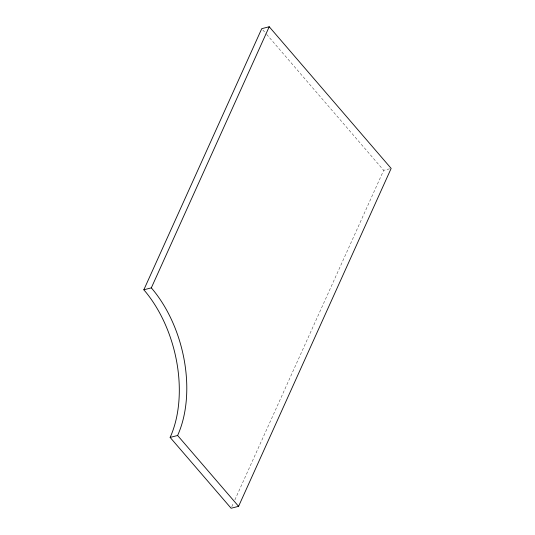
<?xml version="1.0" encoding="UTF-8"?>
<svg xmlns="http://www.w3.org/2000/svg" width="535" height="535" viewBox="0 0 535 535"><rect width="100%" height="100%" fill="white"/><g stroke="black" fill="none" stroke-linecap="round" stroke-linejoin="round"><path stroke-width="0.4" stroke-dasharray="2.67 2.01" d="M231.795 506.725L233.514 502.92M234.885 499.877L383.675 170.337L389.661 168.799M262.825 29.94L266.096 33.738M266.637 34.367L383.675 170.337"/><path stroke-width="0.8" d="M143.841 289.789L261.742 28.676L269.219 26.75L391.159 168.411L238.583 506.324L231.107 508.25L170.137 437.416A106.498 67.029 75.5 0 0 143.841 289.789L151.325 287.863L269.219 26.75M170.137 437.416L177.613 435.49L238.583 506.324M151.325 287.863A106.498 67.029 75.5 0 1 177.613 435.49"/></g></svg>
